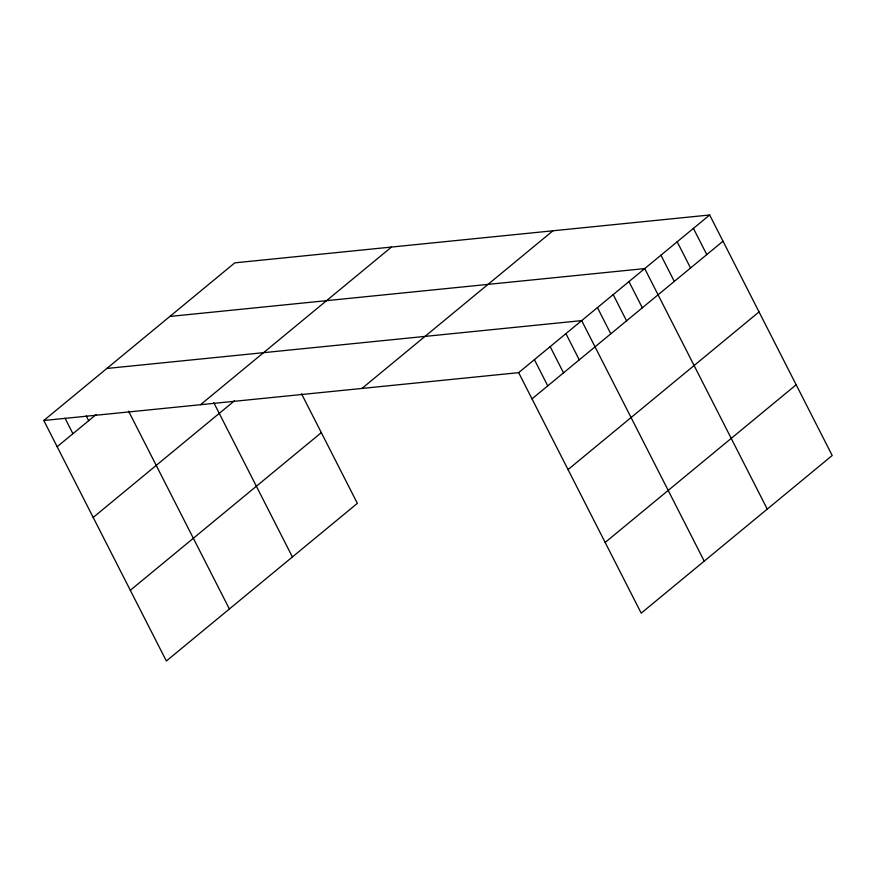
<?xml version="1.0" encoding="UTF-8"?>
<svg xmlns="http://www.w3.org/2000/svg" width="876" height="876" viewBox="0 0 876 876"><rect width="100%" height="100%" fill="white"/><g stroke="black" fill="none" stroke-linecap="round" stroke-linejoin="round"><path stroke-width="1.31" d="M43.8 420.502L234.801 262.844L709.648 214.992L832.2 455.498L641.199 613.156L518.647 372.65L43.8 420.502L166.352 661.008L357.353 503.35L301.519 393.773M57.159 446.716L96.031 414.633M200.505 404.712L391.506 247.043M93.195 517.431L234.472 400.814M361.952 388.44L552.953 230.782M130.316 590.293L321.317 432.635M518.647 372.65L709.648 214.992M532.006 398.865L723.007 241.207M568.042 469.58L759.043 311.922M605.163 542.441L796.164 384.783M169.856 316.444L644.714 268.593L767.256 509.109M106.828 368.467L581.675 320.616L704.227 561.133M693.42 228.384L706.779 254.609M677.181 241.787L690.54 268.001M660.942 255.19L674.301 281.404M628.957 281.601L642.316 307.815M613.2 294.61L626.548 320.824M597.443 307.607L610.791 333.833M565.918 333.625L579.277 359.839M550.161 346.633L563.52 372.847M534.404 359.642L547.763 385.856M213.843 402.774L292.409 556.961M128.597 411.183L229.381 608.984M86.242 415.936L88.673 420.699M65.021 418.213L72.916 433.708"/></g></svg>
